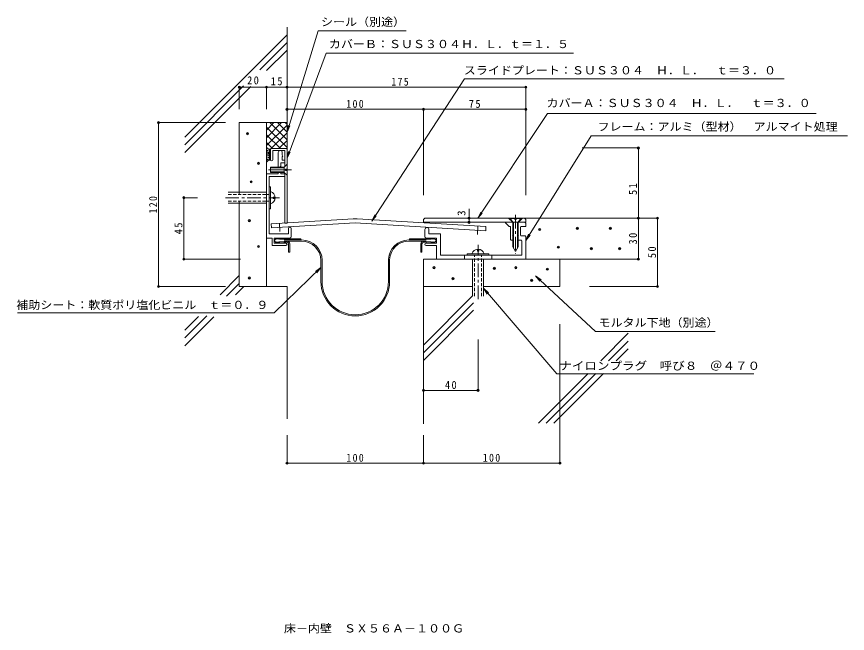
# Model space of a CAD drawing. Units: millimetres, scale not verified. Extents: x -318 to 291, y -270 to 182.
import ezdxf
from ezdxf.enums import TextEntityAlignment as Align

# ---------------------------------------------------------------- set-up
doc = ezdxf.new("R2010")
doc.units = ezdxf.units.MM
doc.header["$LTSCALE"] = 2
doc.header["$PDMODE"] = 32
doc.header["$PDSIZE"] = 1.6
doc.linetypes.add('CHAIN1', pattern=[8, 5, -1, 1, -1])
doc.linetypes.add('DASHED1', pattern=[1.8, 1.2, -0.6])
for name, color, linetype, lineweight in [('D-0', 3, 'Continuous', 9), ('D-1', 2, 'Continuous', 9), ('D-2', 4, 'Continuous', 9), ('D-3', 6, 'Continuous', 5), ('D-4', 7, 'Continuous', 9), ('D-5', 7, 'Continuous', 9)]:
    doc.layers.add(name, color=color, linetype=linetype, lineweight=lineweight)
doc.layers.add('F-5_F-5ﾚｲﾔ', color=2, linetype='Continuous')
doc.styles.add('ＭＳ ゴシック', font='')
doc.styles.get('ＭＳ ゴシック').set_extended_font_data('MS Gothic')

msp = doc.modelspace()

# ---------------------------------------------------------------- linework, layer by layer
at = {"layer": 'D-0'}
for p, q in [((-120.248, 85.55), (-131.248, 85.55)), ((-133.69, 82.803), (-134.784, 83.422)), ((-133.59, 81.912), (-134.757, 82.258)), ((-132.595, 81.02), (-134.757, 81.02)), ((-133.69, 83.891), (-134.734, 84.609)), ((-132.595, 83.718), (-133.666, 83.917)), ((-132.622, 82.703), (-133.616, 82.777)), ((-132.595, 81.912), (-133.567, 81.912)), ((-132.599, 85.075), (-131.794, 85.075)), ((-132.593, 85.063), (-132.593, 77.178)), ((-131.792, 85.063), (-131.792, 77.178)), ((-131.748, 77.3), (-131.748, 85.05)), ((-121.248, 84.05), (-130.248, 84.05)), ((-130.248, 77.3), (-130.248, 84.05)), ((-121.248, 72.55), (-121.248, 84.05)), ((-133.64, 79.065), (-134.757, 78.572)), ((-132.595, 79.141), (-133.59, 79.065)), ((-132.609, 77.178), (-131.79, 77.178)), ((-121.248, 31.05), (-121.248, 67.55)), ((-71.274, 34.167), (-131.294, 30.496)), ((-131.111, 27.501), (-131.294, 30.496)), ((-69.748, 31.254), (-131.111, 27.501)), ((-69.748, 31.254), (25.928, 25.403)), ((-68.222, 34.167), (26.085, 28.399)), ((55.261, 31.561), (-19.739, 31.561)), ((45.661, 31.561), (42.661, 34.561)), ((49.861, 31.561), (52.861, 34.561)), ((55.261, 33.561), (54.261, 34.561)), ((55.261, 33.561), (55.261, 31.561)), ((26.085, 28.399), (25.928, 25.403))]:
    msp.add_line(p, q, dxfattribs=at)
at = {"layer": 'D-0', "linetype": 'CHAIN1'}
for p, q in [((-124.939, 24.873), (-125.305, 30.862)), ((20.093, 28.713), (19.779, 22.721))]:
    msp.add_line(p, q, dxfattribs=at)
at = {"layer": 'D-0'}
for points in [[(-132.595, 80.155), (-133.367, 80.155), (-134.757, 79.933)], [(-121.248, 31.05), (-119.748, 31.05), (-119.748, 85.05)], [(-132.595, 78.1), (-133.889, 77.827), (-134.734, 77.159)], [(-19.739, 31.561), (-19.739, 33.561), (-18.739, 34.56), (54.261, 34.56)]]:
    msp.add_lwpolyline(points, dxfattribs=at)
for centre, radius, start, end in [((-132.42, 87.691), 2.619, 205.46629, 266.15474), ((-131.248, 85.05), 0.5, 90, 176.59944), ((-120.248, 85.05), 0.5, 0, 90), ((-132.246, 74.502), 2.709, 97.96758, 156.66208), ((-130.998, 77.3), 0.75, 180, 0), ((-69.748, 9.213), 25, 86.5, 93.5)]:
    msp.add_arc(centre, radius, start, end, dxfattribs=at)
at = {"layer": 'D-1'}
for p, q in [((-126.222, 72.05), (-126.222, 82.538)), ((-123.222, 80.637), (-123.222, 82.538)), ((-122.722, 79.771), (-123.222, 80.637)), ((-123.222, 79.771), (-122.722, 79.771)), ((-123.222, 77.038), (-123.222, 79.771)), ((-124.222, 72.537), (-124.222, 75.038)), ((-121.222, 75.038), (-124.222, 75.038)), ((-121.222, 77.038), (-123.222, 77.038)), ((-126.222, 67.038), (-134.722, 67.038)), ((-133.402, 70.05), (-116.54, 70.05)), ((-131.748, 72.05), (-131.748, 68.05)), ((-121.748, 71.55), (-131.748, 71.55)), ((-131.748, 68.55), (-121.748, 68.55)), ((-126.222, 67.038), (-126.222, 68.05)), ((-124.222, 72.537), (-124.722, 72.537)), ((-124.722, 72.537), (-124.722, 72.05)), ((-124.722, 71.538), (-124.222, 71.538)), ((-124.222, 67.038), (-124.222, 68.05)), ((-121.372, 67.038), (-124.222, 67.038)), ((-121.748, 72.05), (-121.748, 68.05)), ((-121.372, 65.038), (-121.372, 67.038)), ((-132.748, 23.05), (-132.748, 65.038)), ((-121.372, 65.038), (-132.748, 65.038)), ((-132.756, 59.538), (-132.756, 49.531)), ((-132.756, 57.531), (-131.756, 57.531)), ((-131.756, 57.531), (-131.756, 41.531)), ((-162.828, 53.532), (-134.748, 53.532)), ((-134.748, 52.032), (-132.756, 52.032)), ((-129.956, 50.032), (-128.483, 50.032)), ((-129.956, 49.032), (-129.956, 50.032)), ((-129.956, 49.032), (-128.483, 49.032)), ((-162.828, 45.532), (-134.748, 45.532)), ((-134.748, 47.031), (-132.756, 47.031)), ((-131.756, 41.531), (-132.756, 41.531)), ((40.261, 31.561), (40.261, 31.261)), ((40.261, 31.261), (42.961, 28.561)), ((43.911, 34.26), (47.261, 34.26)), ((46.011, 31.38), (45.561, 31.12)), ((45.561, 31.12), (46.011, 30.861)), ((45.761, 31.561), (45.754, 13.561)), ((46.011, 31.561), (46.011, 31.38)), ((46.361, 31.561), (46.354, 12.522)), ((51.611, 34.561), (48.261, 34.561)), ((48.261, 34.26), (51.611, 34.26)), ((49.161, 31.561), (49.154, 12.521)), ((49.511, 31.561), (49.511, 31.38)), ((49.511, 31.38), (49.961, 31.12)), ((49.961, 31.12), (49.511, 30.861)), ((49.761, 31.561), (49.754, 13.561)), ((49.761, 31.561), (51.611, 34.26)), ((51.611, 34.56), (51.611, 34.26)), ((54.554, 31.561), (55.261, 30.853)), ((55.261, 30.853), (55.261, 28.561)), ((-118.748, 23.05), (-118.748, 27.05)), ((-116.748, 21.05), (-116.748, 27.05)), ((-18.743, 21.05), (-18.743, 26.24)), ((42.961, 28.561), (44.061, 28.561)), ((44.061, 19.061), (44.061, 28.561)), ((51.461, 22.08), (51.461, 28.061)), ((51.961, 28.561), (55.261, 28.561)), ((-134.748, 20.05), (-130.739, 20.05)), ((-132.748, 23.05), (-118.748, 23.05)), ((-130.739, 20.061), (-130.739, 14.55)), ((-129.248, 20.05), (-117.748, 20.05)), ((-129.239, 20.061), (-129.239, 16.311)), ((-10.243, 20.05), (-17.743, 20.05)), ((-10.234, 20.061), (-17.734, 20.061)), ((-15.734, 23.06), (-7.234, 23.06)), ((45.756, 18.561), (44.561, 18.561)), ((51.761, 18.561), (49.756, 18.561)), ((51.961, 21.58), (54.761, 21.58)), ((55.261, 21.08), (55.261, 4.561)), ((-130.739, 14.55), (-120.623, 14.55)), ((-129.248, 16.3), (-120.623, 16.3)), ((-10.248, 14.55), (-17.873, 14.55)), ((-10.248, 14.55), (-10.248, 4.55)), ((45.754, 13.561), (47.754, 10.097)), ((49.754, 13.561), (47.754, 10.097)), ((52.266, 7.561), (52.266, 18.061)), ((-7.234, 7.561), (52.266, 7.561)), ((10.254, 4.561), (10.254, 7.561)), ((12.255, 8.561), (28.255, 8.561)), ((12.255, 7.561), (12.255, 8.561)), ((19.754, 10.36), (19.754, 11.834)), ((20.754, 10.36), (19.754, 10.36)), ((20.754, 10.36), (20.754, 11.834)), ((28.255, 8.561), (28.255, 7.561)), ((30.254, 4.561), (30.254, 7.561)), ((16.254, -22.511), (16.254, 4.561)), ((24.254, -22.511), (24.254, 4.561))]:
    msp.add_line(p, q, dxfattribs=at)
at = {"layer": 'D-1', "linetype": 'CHAIN1'}
for p, q in [((-164.944, 49.531), (-125.26, 49.531)), ((47.761, 37.044), (47.761, 19.643)), ((47.761, 37.044), (47.761, 19.643)), ((47.761, 37.044), (47.761, 8.737)), ((20.255, -24.627), (20.255, 15.057))]:
    msp.add_line(p, q, dxfattribs=at)
at = {"layer": 'D-1', "linetype": 'DASHED1'}
for p, q in [((-162.828, 52.032), (-132.756, 52.032)), ((-162.828, 47.031), (-132.756, 47.031)), ((17.754, -22.511), (17.754, 7.561)), ((22.755, -22.511), (22.755, 7.561))]:
    msp.add_line(p, q, dxfattribs=at)
at = {"layer": 'D-1'}
for points in [[(-119.748, 74.05), (-121.748, 72.05), (-131.748, 72.05)], [(-131.748, 68.05), (-121.748, 68.05), (-119.748, 66.05)], [(-119.748, 70.55), (-120.748, 70.55), (-120.748, 69.549), (-119.748, 69.549)], [(43.911, 34.56), (43.911, 34.26), (45.761, 31.561)], [(46.011, 30.861), (46.011, 30.68), (45.561, 30.42), (46.011, 30.161), (46.011, 29.98), (45.561, 29.72), (46.011, 29.46), (46.011, 29.28), (45.561, 29.02), (46.011, 28.761), (46.011, 28.58), (45.561, 28.32), (46.011, 28.061), (46.011, 27.88), (45.561, 27.62), (46.011, 27.361), (46.011, 27.18), (45.561, 26.92), (46.011, 26.661), (46.011, 26.48), (45.561, 26.22), (46.011, 25.961), (46.011, 25.78), (45.561, 25.52), (46.011, 25.261), (46.011, 25.08), (45.561, 24.82), (46.011, 24.561), (46.011, 24.38), (45.561, 24.12), (46.011, 23.861), (46.011, 23.68), (45.561, 23.42), (46.011, 23.161), (46.011, 22.98), (45.561, 22.72), (46.011, 22.461), (46.011, 22.28), (45.561, 22.02), (46.011, 21.761)], [(48.261, 34.56), (48.261, 33.56), (47.261, 33.56), (47.261, 34.56)], [(49.511, 30.861), (49.511, 30.68), (49.961, 30.42), (49.511, 30.161), (49.511, 29.98), (49.961, 29.72), (49.511, 29.46), (49.511, 29.28), (49.961, 29.02), (49.511, 28.761), (49.511, 28.58), (49.961, 28.32), (49.511, 28.061), (49.511, 27.88), (49.961, 27.62), (49.511, 27.361), (49.511, 27.18), (49.961, 26.92), (49.511, 26.661), (49.511, 26.48), (49.961, 26.22), (49.511, 25.961), (49.511, 25.78), (49.961, 25.52), (49.511, 25.261), (49.511, 25.08), (49.961, 24.82), (49.511, 24.561), (49.511, 24.38), (49.961, 24.12), (49.511, 23.861), (49.511, 23.68), (49.961, 23.42), (49.511, 23.161), (49.511, 22.98), (49.961, 22.72), (49.511, 22.461), (49.511, 22.28), (49.961, 22.02), (49.511, 21.761)], [(-15.743, 26.24), (-15.743, 23.05), (-7.243, 23.05), (-7.243, 7.55)], [(-17.864, 16.311), (-10.243, 16.311), (-10.243, 20.05)], [(46.011, 21.761), (46.011, 21.58), (45.977, 21.56)], [(49.511, 21.761), (49.511, 21.58), (49.546, 21.56)]]:
    msp.add_lwpolyline(points, dxfattribs=at)
for centre, radius, start, end in [((-124.722, 82.538), 1.5, 0, 176.59944), ((-133.174, 49.531), 4.718, 287.49231, 72.50768), ((-117.748, 27.05), 1, 0, 176.59944), ((-17.243, 26.24), 1.5, 0.00002, 177.3912), ((51.961, 28.061), 0.5, 90, 180), ((-117.748, 21.05), 1, 270, 0), ((-17.743, 21.05), 1, 180, 270), ((-17.734, 21.061), 1, 180, 270), ((44.561, 19.061), 0.5, 180, 270), ((51.961, 22.08), 0.5, 180, 270), ((51.761, 18.061), 0.5, 0, 90), ((54.761, 21.08), 0.5, 0, 90), ((-120.623, 15.425), 0.875, 270, 90), ((-17.864, 15.436), 0.875, 90, 270), ((20.255, 7.143), 4.718, 17.49231, 162.50768)]:
    msp.add_arc(centre, radius, start, end, dxfattribs=at)
at = {"layer": 'D-2'}
for p, q in [((-127.378, 20.05), (-129.253, 18.175)), ((-127.378, 19.17), (-126.378, 20.05)), ((-127.378, 20.05), (-127.378, 19.17)), ((-127.369, 20.061), (-127.369, 19.181)), ((-126.378, 20.05), (-126.378, 19.17)), ((-126.378, 19.17), (-125.378, 20.05)), ((-125.378, 19.17), (-125.378, 20.05)), ((-125.369, 20.061), (-125.369, 19.181)), ((-125.369, 19.181), (-121.994, 19.181)), ((-121.744, 19.43), (-109.617, 19.43)), ((-121.744, 18.636), (-109.016, 18.636)), ((-109.617, 18.636), (-109.617, 19.43)), ((-17.734, 18.636), (-30.461, 18.636)), ((-17.734, 19.43), (-29.86, 19.43)), ((-29.86, 18.636), (-29.86, 19.43)), ((-14.118, 19.17), (-17.493, 19.17)), ((-14.109, 20.061), (-14.109, 19.181)), ((-129.253, 18.175), (-127.378, 16.3)), ((-127.378, 17.18), (-126.378, 16.3)), ((-127.369, 16.311), (-127.369, 17.191)), ((-126.378, 16.3), (-126.378, 17.18)), ((-125.378, 17.18), (-122.003, 17.18)), ((-125.369, 16.311), (-125.369, 17.191)), ((-121.744, 17.736), (-109.016, 17.736)), ((-121.744, 16.936), (-119.744, 16.936)), ((-118.544, 9.736), (-118.544, 15.736)), ((-117.744, 9.736), (-117.744, 15.736)), ((-17.734, 17.736), (-30.461, 17.736)), ((-21.734, 9.736), (-21.734, 15.736)), ((-20.934, 9.736), (-20.934, 15.736)), ((-17.734, 16.936), (-19.734, 16.936)), ((-14.109, 17.191), (-17.484, 17.191)), ((-14.109, 16.311), (-14.109, 17.191)), ((-13.109, 17.191), (-14.109, 16.311)), ((-12.109, 17.191), (-13.109, 16.311)), ((-10.234, 18.186), (-12.109, 16.311)), ((-118.544, 9.736), (-117.744, 9.736)), ((-20.934, 9.736), (-21.734, 9.736)), ((-94.916, -11.863), (-94.916, 3.636)), ((-94.016, -11.863), (-94.016, 3.636)), ((-45.461, -11.863), (-45.461, 4.525)), ((-44.561, -11.863), (-44.561, 4.187))]:
    msp.add_line(p, q, dxfattribs=at)
for points in [[(-127.369, 20.061), (-129.244, 18.186), (-127.369, 16.311)], [(-12.118, 20.05), (-12.118, 19.17), (-13.118, 20.05), (-13.118, 19.17), (-14.118, 20.05)], [(-12.118, 20.05), (-10.243, 18.175), (-12.118, 16.3)], [(-126.378, 17.18), (-125.378, 16.3), (-125.378, 17.18)], [(-12.118, 16.3), (-12.118, 17.18), (-13.118, 16.3), (-13.118, 17.18), (-14.118, 16.3)]]:
    msp.add_lwpolyline(points, dxfattribs=at)
for centre, radius, start, end in [((-121.753, 19.17), 0.25, 90, 180), ((-121.744, 19.181), 0.25, 90, 176.59944), ((-109.016, 3.636), 15, 0, 90), ((-30.461, 3.636), 15, 90, 176.59944), ((-17.743, 19.17), 0.25, 0, 90), ((-121.753, 17.18), 0.25, 180, 270), ((-119.744, 15.736), 2, 0, 90), ((-119.744, 15.736), 1.2, 0, 90), ((-109.016, 3.636), 14.1, 0.00002, 90), ((-30.461, 3.636), 14.1, 90, 177.75699), ((-19.734, 15.736), 2, 90, 176.59944), ((-19.734, 15.736), 1.2, 90, 176.59944), ((-17.743, 17.18), 0.25, 270, 0), ((-17.734, 17.191), 0.25, 270, 0), ((-69.736, -11.863), 25.18, 180.00002, 270), ((-69.736, -11.863), 24.28, 180, 270), ((-69.741, -11.863), 24.28, 270, 0), ((-69.741, -11.863), 25.18, 270, 0)]:
    msp.add_arc(centre, radius, start, end, dxfattribs=at)
at = {"layer": 'D-3'}
for p, q in [((-119.748, 174.573), (-119.748, 85.05)), ((-194.739, 93.934), (-119.748, 168.925)), ((-139.713, 143.302), (-119.748, 163.268)), ((-134.676, 142.683), (-119.748, 157.611)), ((-194.739, 88.277), (-151.585, 131.431)), ((-194.739, 82.62), (-146.272, 131.087)), ((-119.748, 104.55), (-154.748, 104.55)), ((-154.748, 104.55), (-154.748, 52.048)), ((-134.748, 104.55), (-134.748, -15.45)), ((-134.748, 93.484), (-123.682, 104.55)), ((-134.748, 99.14), (-129.339, 104.55)), ((-132.317, 104.55), (-119.748, 91.981)), ((-126.66, 104.55), (-119.748, 97.638)), ((-121.003, 104.55), (-119.748, 103.294)), ((-134.748, 87.827), (-119.748, 102.827)), ((-134.748, 101.324), (-119.748, 86.324)), ((-134.748, 95.667), (-124.631, 85.55)), ((-131.368, 85.55), (-119.748, 97.17)), ((-125.711, 85.55), (-119.748, 91.513)), ((-134.748, 90.01), (-130.288, 85.55)), ((-120.054, 85.55), (-119.748, 85.856)), ((-154.748, 47.048), (-154.748, -15.45)), ((54.261, 34.56), (123.579, 34.56)), ((-19.739, 4.561), (-19.739, -116.113)), ((-19.739, 4.55), (137.783, 4.55)), ((80.261, 4.561), (80.261, -15.45)), ((-168.715, -21.464), (-154.748, -7.497)), ((-164.217, -22.623), (-154.748, -13.154)), ((-157.528, -21.59), (-151.388, -15.45)), ((-119.748, -15.45), (-154.748, -15.45)), ((-119.748, -15.45), (-119.748, -112.462)), ((16.255, -15.45), (-19.739, -15.45)), ((80.261, -15.45), (24.254, -15.45)), ((-19.739, -58.308), (16.473, -22.096)), ((-19.739, -63.965), (16.868, -27.359)), ((-19.739, -69.622), (17.021, -32.863)), ((-194.739, -53.144), (-178.617, -37.023)), ((-194.739, -47.487), (-184.576, -37.325)), ((-194.739, -58.801), (-173.493, -37.556)), ((110.209, -69.782), (130.261, -49.73)), ((115.866, -69.782), (130.261, -55.387)), ((121.523, -69.782), (130.261, -61.043)), ((64.541, -115.45), (100.921, -79.071)), ((70.198, -115.45), (106.577, -79.071)), ((75.854, -115.45), (112.234, -79.071))]:
    msp.add_line(p, q, dxfattribs=at)
for p in [(-148.745, 96.421), (-140.621, 74.757), (-146.037, 61.217), (-147.391, 32.783), (65.437, 26.337), (92.974, 27.19), (117.196, 27.19), (-140.621, 13.827), (79.133, 13.349), (103.355, 12.195), (124.116, 12.195), (-11.986, -1.646), (32.264, -2.097), (47.991, -1.646), (71.059, -2.799), (-147.391, -9.191), (1.855, -9.72), (59.525, -10.873)]:
    msp.add_point(p, dxfattribs=at)
at = {"layer": 'D-4'}
for p, q in [((-96.935, 171.919), (-32.382, 171.919)), ((-90.996, 155.544), (90.099, 155.544)), ((10.447, 136.547), (-57.62, 32.481)), ((10.447, 136.547), (244.523, 136.547)), ((-154.748, 131.164), (-154.748, 114.55)), ((-134.748, 130.564), (-154.748, 130.564)), ((71.079, 111.157), (20.055, 34.56)), ((71.079, 111.157), (268.075, 111.157)), ((-119.748, 97.638), (-117.669, 102.185)), ((103.063, 94.903), (55.261, 18.293)), ((103.063, 94.903), (290.953, 94.903)), ((-119.748, 78.534), (-117.403, 82.95)), ((-57.62, 32.481), (-55.453, 36.987)), ((20.055, 34.56), (22.26, 39.048)), ((20.055, 34.56), (23.347, 38.324)), ((-57.62, 32.481), (-54.361, 36.272)), ((55.261, 18.293), (57.332, 22.844)), ((55.261, 18.293), (58.439, 22.153)), ((-94.916, -1.423), (-98.923, -4.412)), ((106.426, -48.312), (62.356, -7.654)), ((62.356, -7.654), (66.442, -10.536)), ((62.356, -7.654), (65.557, -11.495)), ((24.254, -16.779), (26.98, -20.971)), ((-129.226, -34.814), (-317.16, -34.814)), ((106.426, -48.312), (193.948, -48.312)), ((222.461, -79.54), (77.925, -79.54))]:
    msp.add_line(p, q, dxfattribs=at)
for points in [[(-96.935, 171.919), (-119.748, 97.638), (-118.916, 102.568)], [(-90.996, 155.544), (-119.748, 78.534), (-118.625, 83.406)], [(-129.226, -34.814), (-94.916, -1.423), (-98.013, -5.348)], [(77.925, -79.54), (24.254, -16.779), (27.972, -20.123)]]:
    msp.add_lwpolyline(points, dxfattribs=at)
for p in [(-154.748, 130.564), (-134.748, 130.564)]:
    msp.add_point(p, dxfattribs=at)
at = {"layer": 'D-5'}
for p, q in [((-134.748, 130.564), (55.261, 130.564)), ((-134.748, 130.564), (-134.748, 114.55)), ((55.261, 51.519), (55.261, 131.164)), ((55.261, 114.331), (-119.811, 114.331)), ((-19.739, 114.331), (-19.739, 51.519)), ((-164.743, 104.55), (-214.513, 104.55)), ((-213.913, -15.45), (-213.913, 104.55)), ((96.63, 86.045), (138.383, 86.045)), ((137.783, 86.045), (137.783, 4.561)), ((-185.455, 49.559), (-195.945, 49.559)), ((-195.345, 4.561), (-195.345, 49.559)), ((13.695, 31.578), (13.695, 41.348)), ((151.813, 34.578), (120.012, 34.578)), ((151.813, 34.578), (151.813, -15.439)), ((-153.741, 4.561), (-195.945, 4.561)), ((-164.743, -15.45), (-214.513, -15.45)), ((101.844, -15.439), (152.413, -15.439)), ((80.256, -42.947), (80.256, -145.495)), ((20.258, -54.17), (20.258, -92.183)), ((-19.744, -91.582), (20.258, -91.582)), ((-119.748, -124.318), (-119.748, -145.495)), ((-19.744, -124.318), (-19.744, -145.495)), ((-119.748, -144.895), (80.256, -144.895))]:
    msp.add_line(p, q, dxfattribs=at)
for p in [(-134.748, 130.564), (-119.811, 130.564), (55.261, 130.564), (-119.811, 114.331), (-19.739, 114.331), (55.261, 114.331), (-213.913, 104.55), (137.783, 86.045), (-195.345, 49.559), (13.695, 34.578), (13.695, 31.578), (137.783, 34.578), (151.813, 34.578), (-195.345, 4.561), (137.783, 4.561), (-213.913, -15.45), (151.813, -15.439), (-19.744, -91.582), (20.258, -91.582), (-119.748, -144.895), (-19.744, -144.895), (80.256, -144.895)]:
    msp.add_point(p, dxfattribs=at)

# ---------------------------------------------------------------- texts
at = {"layer": 'D-4', "color": 2, "style": 'ＭＳ ゴシック'}
for s, width, p in [('シール（別途）', 1.1, (-94.827, 173.604)), ('カバーＢ：ＳＵＳ３０４Ｈ．Ｌ．ｔ＝１．５', 1.1, (-89.044, 157.404)), ('スライドプレート：ＳＵＳ３０４\u3000Ｈ．Ｌ．\u3000ｔ＝３．０', 1.1, (9.86, 138.137)), ('カバーＡ：ＳＵＳ３０４\u3000Ｈ．Ｌ．\u3000ｔ＝３．０', 1.1, (70.491, 114.204)), ('フレーム：アルミ（型材）\u3000アルマイト処理', 1.1, (107.831, 96.861)), ('補助シート：軟質ポリ塩化ビニル\u3000ｔ＝０．９', 1.1, (-318.189, -33.697)), ('モルタル下地（別途）', 1.1, (108.535, -46.627)), ('ナイロンプラグ\u3000呼び８\u3000＠４７０', 1.15, (79.788, -78.258))]:
    msp.add_text(s, height=5.865, dxfattribs=dict(at, width=width)).set_placement(p, align=Align.BOTTOM_LEFT)
at = {"layer": 'D-4', "color": 2, "insert": (-148.998, 132.564), "char_height": 5.865, "attachment_point": 7, "style": 'ＭＳ ゴシック'}
msp.add_mtext('\\T1.27;\\W0.95;20', dxfattribs=at)
at = {"layer": 'D-5', "color": 2, "style": 'ＭＳ ゴシック'}
msp.add_text('3', height=5.865, rotation=90, dxfattribs=at).set_placement((12.752, 36.27), align=Align.BOTTOM_LEFT)
at = {"layer": 'D-5', "color": 2, "char_height": 5.865, "attachment_point": 7, "style": 'ＭＳ ゴシック'}
for s, insert, rotation in [('\\T1.27;\\W0.95;15', (-131.664, 131.858), 0.001), ('\\T1.27;\\W0.95;51', (136.783, 51.562), 90), ('\\T1.27;\\W0.9;120', (-214.913, 38.05), 90), ('\\T1.27;\\W0.95;45', (-196.345, 22.81), 90), ('\\T1.27;\\W0.95;30', (136.783, 15.319), 90), ('\\T1.27;\\W0.95;50', (150.813, 5.319), 90), ('\\T1.27;\\W0.95;40', (-3.993, -90.583), 0.001)]:
    msp.add_mtext(s, dxfattribs=dict(at, insert=insert, rotation=rotation))
for s, insert in [('\\T1.27;\\W0.9;175', (-43.275, 131.564)), ('\\T1.27;\\W0.9;100', (-76.275, 115.331)), ('\\T1.27;\\W0.95;75', (13.511, 115.331)), ('\\T1.27;\\W0.9;100', (-76.246, -143.895)), ('\\T1.27;\\W0.9;100', (23.756, -143.895))]:
    msp.add_mtext(s, dxfattribs=dict(at, insert=insert))
at = {"layer": 'F-5_F-5ﾚｲﾔ', "style": 'ＭＳ ゴシック', "width": 1.1}
msp.add_text('床－内壁\u3000ＳＸ５６Ａ－１００Ｇ', height=5.865, dxfattribs=at).set_placement((-122, -270.622), align=Align.BOTTOM_LEFT)

doc.saveas('drawing.dxf')
